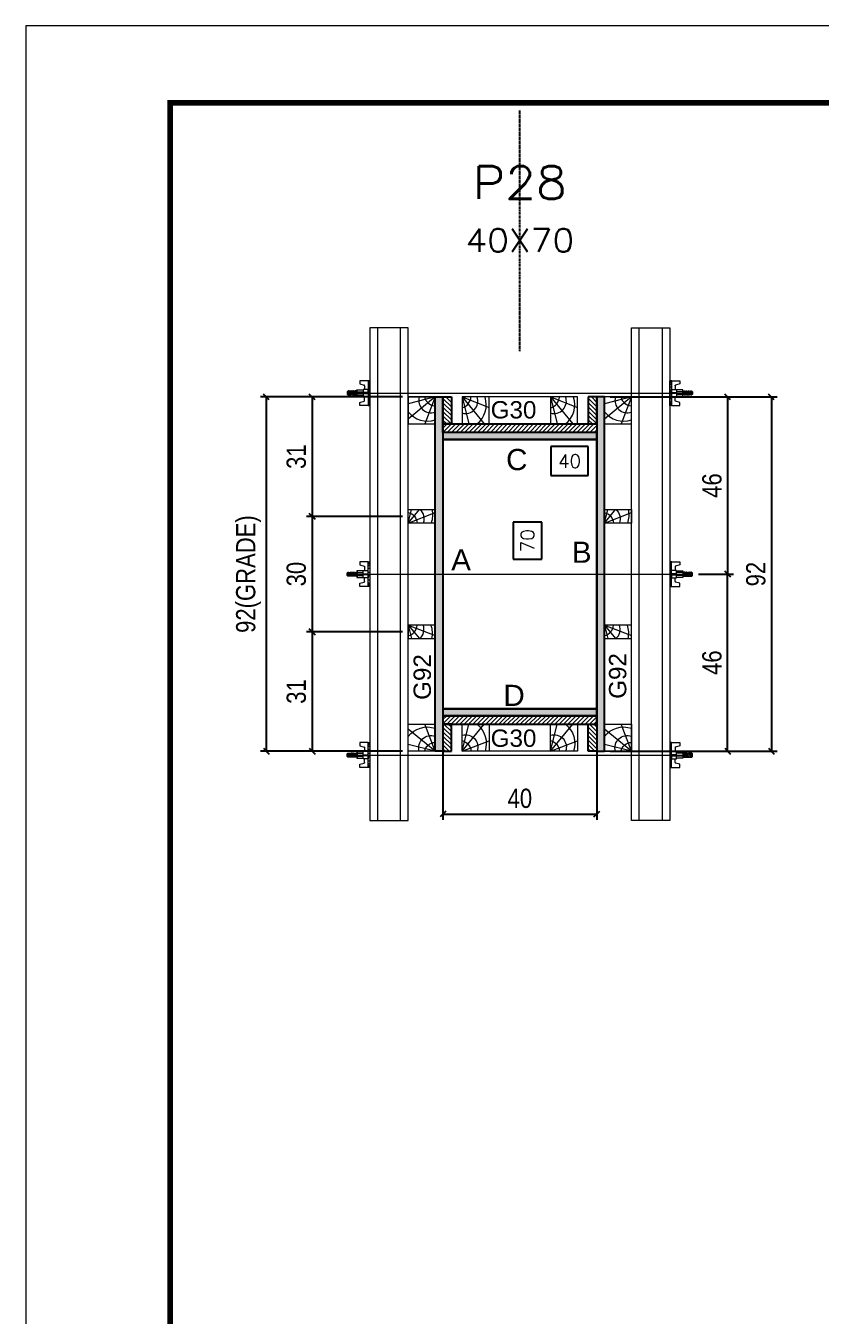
# Model space of a CAD drawing. Extents: x 2949 to 9203, y -16089 to 12527.
# Drawn here: x 4548 to 4961, y 8411 to 9081 of the extents above; entities that cross this region are included whole.
import ezdxf
from ezdxf.enums import TextEntityAlignment as Align

# ---------------------------------------------------------------- set-up
doc = ezdxf.new("R2010")
doc.units = 0
doc.linetypes.add('DASHED', pattern=[0.75, 0.5, -0.25])
doc.linetypes.add('HIDDEN', pattern=[0.375, 0.25, -0.125])
for name, color, linetype in [('CHAPA', 1, 'Continuous'), ('COTA', 241, 'Continuous'), ('MEIO_PONT', 93, 'Continuous'), ('Painéis', 200, 'Continuous'), ('SARRAFO', 251, 'Continuous'), ('Texto de Titulo', 7, 'Continuous'), ('Texto Qtd Sarr', 242, 'Continuous'), ('TEXTO_GERAL', 7, 'Continuous')]:
    doc.layers.add(name, color=color, linetype=linetype)
for name, color, linetype, lineweight in [('Folhas', 255, 'Continuous', 9), ('Hachura', 251, 'Continuous', 9), ('Madeira', 126, 'Continuous', 18), ('Perfil Metálico', 224, 'Continuous', 18), ('SARRAFO DE PRESSAO', 251, 'DASHED', 9), ('Texto Seção', 7, 'Continuous', 15)]:
    doc.layers.add(name, color=color, linetype=linetype, lineweight=lineweight)
doc.styles.add('ARIAL', font='arial.ttf')
doc.styles.add('COTA TECNICA 2X', font='techl___.ttf', dxfattribs={"height": 10})
doc.styles.add('ROMANS', font='romans.shx')
doc.styles.add('SANSSERIF', font='sas_____.pfb')
doc.dimstyles.new('SECAO PILAR', dxfattribs={"dimtxt": 10, "dimasz": 3, "dimexe": 3, "dimexo": 3, "dimgap": 3, "dimtad": 1, "dimdec": 1, "dimlfac": 0.5, "dimzin": 12, "dimdsep": 46, "dimtxsty": 'COTA TECNICA 2X', "dimblk1": 'OBLIQUE', "dimblk2": 'OBLIQUE', "dimsah": 1, "dimcen": 0.9, "dimclrd": 256, "dimclre": 256, "dimclrt": 256, "dimadec": 1, "dimazin": 3, "dimtfac": 1, "dimtdec": 1, "dimtmove": 0, "dimatfit": 3, "dimfxl": 1, "dimtolj": 1, "dimtzin": 12, "dimarcsym": 0})
doc.dimstyles.new('SECÇÃO 2', dxfattribs={"dimtxt": 7, "dimasz": 6, "dimexe": 0.18, "dimexo": 2, "dimgap": -4, "dimtad": 3, "dimdec": 1, "dimlfac": 0.5, "dimzin": 12, "dimdsep": 46, "dimtxsty": 'ROMANS', "dimblk": 'ARCHTICK', "dimcen": 0.09, "dimse1": 1, "dimse2": 1, "dimsd1": 1, "dimsd2": 1, "dimclrd": 180, "dimclre": 5, "dimclrt": 1, "dimadec": 0, "dimazin": 3, "dimtfac": 1, "dimtdec": 1, "dimtofl": 0, "dimtmove": 0, "dimatfit": 3, "dimldrblk": 'ARCHTICK', "dimfxl": 1, "dimtolj": 1, "dimtzin": 0, "dimarcsym": 0})

# ---------------------------------------------------------------- blocks, each defined once
blk = doc.blocks.new('9999999999')
at = {"layer": 'Folhas'}
blk.add_lwpolyline([(98138.98, 34190.21), (99623.98, 34190.21), (99623.98, 35240.21), (98138.98, 35240.21)], close=True, dxfattribs=at)
at = {"layer": 'Folhas', "color": 30, "const_width": 3}
blk.add_lwpolyline([(98213.98, 34230.21), (99583.98, 34230.21), (99583.98, 35200.21), (98213.98, 35200.21)], close=True, dxfattribs=at)
blk = doc.blocks.new('*D384')
at = {"layer": 'COTA', "color": 180, "lineweight": -2, "transparency": 16777216}
for p, q in [((4815.84, 8823.22), (4800.84, 8823.22)), ((4800.84, 8823.22), (4800.84, 8803.89)), ((4815.84, 8803.89), (4815.84, 8823.22)), ((4800.84, 8803.89), (4815.84, 8803.89))]:
    blk.add_line(p, q, dxfattribs=at)
at = {"layer": 'Defpoints', "color": 0, "transparency": 16777216}
for p in [(4764.33, 8866.19), (4764.33, 8726.19), (4819.84, 8726.19)]:
    blk.add_point(p, dxfattribs=at)
at = {"layer": 'COTA', "color": 1, "transparency": 16777216, "insert": (4808.34, 8813.56), "char_height": 7, "attachment_point": 5, "rotation": 90, "style": 'ROMANS'}
blk.add_mtext('\\A1;70', dxfattribs=at)
blk = doc.blocks.new('_ArchTick')
at = {"color": 0, "linetype": 'ByBlock', "const_width": 0.15}
blk.add_lwpolyline([(-0.5, -0.5), (0.5, 0.5)], dxfattribs=at)
blk = doc.blocks.new('_Oblique')
at = {"color": 0, "linetype": 'ByBlock', "lineweight": -2}
blk.add_line((-0.5, -0.5), (0.5, 0.5), dxfattribs=at)
blk = doc.blocks.new('*D385')
at = {"layer": 'COTA', "lineweight": -2, "transparency": 16777216}
for p, q in [((4851.33, 8888.19), (4938.1, 8888.19)), ((4935.1, 8888.19), (4935.1, 8704.19)), ((4851.33, 8704.19), (4938.1, 8704.19))]:
    blk.add_line(p, q, dxfattribs=at)
at = {"layer": 'Defpoints', "color": 0, "transparency": 16777216}
for p in [(4848.33, 8888.19), (4848.33, 8704.19), (4935.1, 8704.19)]:
    blk.add_point(p, dxfattribs=at)
at = {"layer": 'COTA', "lineweight": -2, "transparency": 16777216, "xscale": 3, "yscale": 3, "zscale": 3}
for p, rotation in [((4935.1, 8888.19), 90), ((4935.1, 8704.19), 270)]:
    blk.add_blockref('_Oblique', p, dxfattribs=dict(at, rotation=rotation))
at = {"layer": 'COTA', "transparency": 16777216, "insert": (4927.02, 8796.19), "char_height": 10, "attachment_point": 5, "rotation": 90, "style": 'COTA TECNICA 2X'}
blk.add_mtext('\\A1;92', dxfattribs=at)
blk = doc.blocks.new('*D386')
at = {"layer": 'COTA', "lineweight": -2, "transparency": 16777216}
for p, q in [((4885.33, 8888.19), (4915.33, 8888.19)), ((4912.33, 8888.19), (4912.33, 8796.19)), ((4897.13, 8796.19), (4915.33, 8796.19))]:
    blk.add_line(p, q, dxfattribs=at)
at = {"layer": 'Defpoints', "color": 0, "transparency": 16777216}
for p in [(4882.33, 8888.19), (4894.13, 8796.19), (4912.33, 8796.19)]:
    blk.add_point(p, dxfattribs=at)
at = {"layer": 'COTA', "lineweight": -2, "transparency": 16777216, "xscale": 3, "yscale": 3, "zscale": 3}
for p, rotation in [((4912.33, 8888.19), 90), ((4912.33, 8796.19), 270)]:
    blk.add_blockref('_Oblique', p, dxfattribs=dict(at, rotation=rotation))
at = {"layer": 'COTA', "transparency": 16777216, "insert": (4904.23, 8842.19), "char_height": 10, "attachment_point": 5, "rotation": 90, "style": 'COTA TECNICA 2X'}
blk.add_mtext('\\A1;46', dxfattribs=at)
blk = doc.blocks.new('*D387')
at = {"layer": 'COTA', "lineweight": -2, "transparency": 16777216}
for p, q in [((4897.13, 8796.19), (4915.33, 8796.19)), ((4912.33, 8704.19), (4912.33, 8796.19)), ((4885.33, 8704.19), (4915.33, 8704.19))]:
    blk.add_line(p, q, dxfattribs=at)
at = {"layer": 'Defpoints', "color": 0, "transparency": 16777216}
for p in [(4894.13, 8796.19), (4912.33, 8796.19), (4882.33, 8704.19)]:
    blk.add_point(p, dxfattribs=at)
at = {"layer": 'COTA', "lineweight": -2, "transparency": 16777216, "xscale": 3, "yscale": 3, "zscale": 3}
for p, rotation in [((4912.33, 8796.19), 90), ((4912.33, 8704.19), 270)]:
    blk.add_blockref('_Oblique', p, dxfattribs=dict(at, rotation=rotation))
at = {"layer": 'COTA', "transparency": 16777216, "insert": (4904.23, 8750.19), "char_height": 10, "attachment_point": 5, "rotation": 90, "style": 'COTA TECNICA 2X'}
blk.add_mtext('\\A1;46', dxfattribs=at)
blk = doc.blocks.new('*D388')
at = {"layer": 'COTA', "color": 180, "lineweight": -2, "transparency": 16777216}
for p, q in [((4839.83, 8862.39), (4820.5, 8862.39)), ((4820.5, 8862.39), (4820.5, 8847.39)), ((4839.83, 8847.39), (4839.83, 8862.39)), ((4820.5, 8847.39), (4839.83, 8847.39))]:
    blk.add_line(p, q, dxfattribs=at)
at = {"layer": 'Defpoints', "color": 0, "transparency": 16777216}
for p in [(4764.33, 8866.19), (4844.33, 8866.19), (4844.33, 8843.39)]:
    blk.add_point(p, dxfattribs=at)
at = {"layer": 'COTA', "color": 1, "transparency": 16777216, "insert": (4830.16, 8854.89), "char_height": 7, "attachment_point": 5, "style": 'ROMANS'}
blk.add_mtext('\\A1;40', dxfattribs=at)
blk = doc.blocks.new('titulo1')
at = {"layer": 'Defpoints', "color": 252, "linetype": 'HIDDEN', "ltscale": 2}
blk.add_line((0, 0), (0, 125), dxfattribs=at)
at = {"layer": 'Defpoints', "style": 'ROMANS', "oblique": 15}
blk.add_attdef('FOLHA', text='', height=10, dxfattribs=at).set_placement((0, 15.58), align=Align.MIDDLE_CENTER)
at = {"layer": 'Texto Qtd Sarr', "color": 3, "style": 'ROMANS', "oblique": 15}
for tag, height, p in [('TITULO', 17, (0, 71.45)), ('SEÇÃO', 12, (0, 41.55))]:
    blk.add_attdef(tag, text='', height=height, dxfattribs=at).set_placement(p, align=Align.MIDDLE_CENTER)
blk = doc.blocks.new('PONTALETE')
at = {"layer": 'Madeira'}
for q in [(2.71, 7), (7, 5.76), (7, 1.74)]:
    blk.add_line((0, 0), q, dxfattribs=at)
blk.add_lwpolyline([(0, 0), (7, 0), (7, 7), (0, 7)], close=True, dxfattribs=at)
for centre, radius, start, end in [((2.04, 0.06), 6.23, 37.2818, 109.0913), ((1.09, 0.9), 3.19, 343.603, 109.9847), ((-0.21, -0.78), 3.09, 14.6322, 86.0383)]:
    blk.add_arc(centre, radius, start, end, dxfattribs=at)
blk = doc.blocks.new('*D389')
at = {"layer": 'COTA', "lineweight": -2, "transparency": 16777216}
for p, q in [((4743.33, 8888.19), (4669.55, 8888.19)), ((4672.55, 8888.19), (4672.55, 8704.19)), ((4743.33, 8704.19), (4669.55, 8704.19))]:
    blk.add_line(p, q, dxfattribs=at)
at = {"layer": 'Defpoints', "color": 0, "transparency": 16777216}
for p in [(4746.33, 8888.19), (4672.55, 8704.19), (4746.33, 8704.19)]:
    blk.add_point(p, dxfattribs=at)
at = {"layer": 'COTA', "lineweight": -2, "transparency": 16777216, "xscale": 3, "yscale": 3, "zscale": 3}
for p, rotation in [((4672.55, 8888.19), 90), ((4672.55, 8704.19), 270)]:
    blk.add_blockref('_Oblique', p, dxfattribs=dict(at, rotation=rotation))
at = {"layer": 'COTA', "transparency": 16777216, "insert": (4663.33, 8796.19), "char_height": 10, "attachment_point": 5, "rotation": 90, "style": 'COTA TECNICA 2X'}
blk.add_mtext('\\A1;92(GRADE)', dxfattribs=at)
blk = doc.blocks.new('MEIO PONTALETE')
at = {"layer": 'Madeira'}
for q in [(2.71, 7), (3.5, 2.88), (3.5, 0.87)]:
    blk.add_line((0, 0), q, dxfattribs=at)
blk.add_lwpolyline([(0, 0), (3.5, 0), (3.5, 7), (0, 7)], close=True, dxfattribs=at)
for centre, radius, start, end in [((2.04, 0.06), 6.23, 76.4499, 109.0913), ((1.09, 0.9), 3.19, 40.9063, 109.9847), ((-0.21, -0.78), 3.09, 14.6322, 86.0383)]:
    blk.add_arc(centre, radius, start, end, dxfattribs=at)
blk = doc.blocks.new('*D390')
at = {"layer": 'COTA', "lineweight": -2, "transparency": 16777216}
for p, q in [((4743.33, 8766.19), (4693.39, 8766.19)), ((4696.39, 8766.19), (4696.39, 8704.19)), ((4743.33, 8704.19), (4693.39, 8704.19))]:
    blk.add_line(p, q, dxfattribs=at)
at = {"layer": 'Defpoints', "color": 0, "transparency": 16777216}
for p in [(4746.33, 8766.19), (4696.39, 8704.19), (4746.33, 8704.19)]:
    blk.add_point(p, dxfattribs=at)
at = {"layer": 'COTA', "lineweight": -2, "transparency": 16777216, "xscale": 3, "yscale": 3, "zscale": 3}
for p, rotation in [((4696.39, 8766.19), 90), ((4696.39, 8704.19), 270)]:
    blk.add_blockref('_Oblique', p, dxfattribs=dict(at, rotation=rotation))
at = {"layer": 'COTA', "transparency": 16777216, "insert": (4688.17, 8735.19), "char_height": 10, "attachment_point": 5, "rotation": 90, "style": 'COTA TECNICA 2X'}
blk.add_mtext('\\A1;31', dxfattribs=at)
blk = doc.blocks.new('C')
at = {"layer": 'Hachura', "color": 0}
for p, q in [((0, 3.22), (0, -3.22)), ((0.45, 3.22), (0, 3.22)), ((0.46, 3.16), (0, 3.16)), ((0.46, 3.05), (0, 3.05)), ((0.46, 2.88), (0, 2.88)), ((0, 2.75), (0, -1.16)), ((0.46, 2.65), (0, 2.65)), ((0.46, 2.23), (0, 2.23)), ((0.46, 1.51), (0, 1.51)), ((0.39, 0.49), (0.17, 0.49)), ((0.45, -3.23), (0.45, 3.22)), ((0.45, 3.22), (2.58, 3.22)), ((1.74, 0.97), (0.45, 0.97)), ((1.45, 0.1), (0.45, 0.1)), ((1.35, 1.94), (1.35, 0.96)), ((2.58, 2.39), (1.47, 2.09)), ((1.74, -0.97), (1.74, 0.97)), ((1.74, 0.97), (1.74, 0.84)), ((1.74, 0.97), (1.74, 0.84)), ((1.74, 0.84), (3.35, 0.84)), ((3.35, 0.45), (1.74, 0.45)), ((2.58, 3.22), (2.58, 2.39)), ((3.32, 0.84), (3.32, -0.84)), ((3.35, 0.84), (3.35, -0.84)), ((3.68, 0.45), (3.35, 0.45)), ((3.84, -0.52), (3.35, 0.45)), ((3.35, 0.06), (3.67, -0.57)), ((3.68, 0.45), (4.16, -0.52)), ((3.72, 0.5), (4.25, -0.57)), ((4.37, -0.55), (3.83, 0.53)), ((4.15, 0.45), (3.93, 0.45)), ((4.42, -0.52), (3.93, 0.45)), ((4.15, 0.45), (4.26, 0.45)), ((4.26, 0.45), (4.74, -0.52)), ((4.3, 0.5), (4.83, -0.57)), ((4.95, -0.55), (4.41, 0.53)), ((4.51, 0.45), (4.84, 0.45)), ((5, -0.52), (4.51, 0.45)), ((4.84, 0.45), (5.32, -0.52)), ((4.88, 0.5), (5.41, -0.57)), ((5.53, -0.55), (4.99, 0.53)), ((5.58, -0.52), (5.09, 0.45)), ((5.42, 0.45), (5.09, 0.45)), ((5.58, -0.52), (5.09, 0.45)), ((5.42, 0.45), (5.74, -0.19)), ((5.46, 0.5), (5.74, -0.07)), ((5.74, 0.19), (5.57, 0.53)), ((5.74, 0.32), (5.68, 0.45)), ((5.68, 0.45), (5.74, 0.45)), ((5.74, 0.45), (5.9, 0.29)), ((5.74, 0.45), (5.74, -0.52)), ((5.9, -0.36), (5.9, 0.29)), ((0.45, 0), (0, 0)), ((0.46, -1.52), (0, -1.52)), ((0.46, -2.23), (0, -2.23)), ((0.46, -2.65), (0, -2.65)), ((0.46, -2.88), (0, -2.88)), ((0.46, -3.05), (0, -3.05)), ((0.46, -3.16), (0, -3.16)), ((0, -3.22), (2.57, -3.22)), ((0.08, -0.48), (0.29, -0.48)), ((0.29, -0.48), (0.4, -0.48)), ((0.45, 0), (0.45, -0.97)), ((0.45, -0.16), (1.45, -0.16)), ((0.45, -0.65), (0.45, -0.32)), ((0.45, -3.23), (0.45, -0.65)), ((0.45, -0.97), (1.74, -0.97)), ((1.35, -1.94), (1.35, -0.97)), ((2.58, -2.39), (1.47, -2.1)), ((3.35, -0.32), (1.74, -0.32)), ((3.35, -0.84), (1.74, -0.84)), ((2.58, -3.23), (2.58, -2.39)), ((3.35, -0.07), (3.58, -0.52)), ((3.35, -0.52), (3.58, -0.52)), ((3.84, -0.52), (4.16, -0.52)), ((4.42, -0.52), (4.74, -0.52)), ((4.63, -0.52), (4.74, -0.52)), ((5, -0.52), (5.32, -0.52)), ((5.58, -0.52), (5.74, -0.52)), ((5.74, -0.52), (5.9, -0.36)), ((5.74, -0.52), (5.74, -0.52))]:
    blk.add_line(p, q, dxfattribs=at)
for centre, radius, start, end in [((1.52, 1.94), 0.161, 104.7436, 180), ((1.44, -0.03), 0.129, 272.695, 87.305), ((3.81, 0.39), 0.143, 25.5688, 154.4312), ((4.39, 0.39), 0.143, 25.5688, 154.4312), ((4.97, 0.39), 0.143, 25.5688, 154.4312), ((5.55, 0.39), 0.143, 25.5688, 154.4312), ((0.17, -0.37), 0.174, 221.744, 317.8592), ((1.52, -1.94), 0.161, 180, 255.2564), ((3.71, -0.4), 0.174, 222.1408, 318.256), ((4.29, -0.4), 0.174, 222.1408, 318.256), ((4.87, -0.4), 0.174, 222.1408, 318.256), ((5.45, -0.4), 0.174, 222.1408, 318.256), ((5.61, -0.4), 0.174, 317.8592, 318.256)]:
    blk.add_arc(centre, radius, start, end, dxfattribs=at)
blk = doc.blocks.new('*D391')
at = {"layer": 'COTA', "lineweight": -2, "transparency": 16777216}
for p, q in [((4743.33, 8888.19), (4693.39, 8888.19)), ((4696.39, 8888.19), (4696.39, 8826.19)), ((4743.33, 8826.19), (4693.39, 8826.19))]:
    blk.add_line(p, q, dxfattribs=at)
at = {"layer": 'Defpoints', "color": 0, "transparency": 16777216}
for p in [(4746.33, 8888.19), (4696.39, 8826.19), (4746.33, 8826.19)]:
    blk.add_point(p, dxfattribs=at)
at = {"layer": 'COTA', "lineweight": -2, "transparency": 16777216, "xscale": 3, "yscale": 3, "zscale": 3}
for p, rotation in [((4696.39, 8888.19), 90), ((4696.39, 8826.19), 270)]:
    blk.add_blockref('_Oblique', p, dxfattribs=dict(at, rotation=rotation))
at = {"layer": 'COTA', "transparency": 16777216, "insert": (4688.17, 8857.19), "char_height": 10, "attachment_point": 5, "rotation": 90, "style": 'COTA TECNICA 2X'}
blk.add_mtext('\\A1;31', dxfattribs=at)
blk = doc.blocks.new('*D392')
at = {"layer": 'COTA', "lineweight": -2, "transparency": 16777216}
for p, q in [((4743.33, 8826.19), (4693.39, 8826.19)), ((4696.39, 8826.19), (4696.39, 8766.19)), ((4743.33, 8766.19), (4693.39, 8766.19))]:
    blk.add_line(p, q, dxfattribs=at)
at = {"layer": 'Defpoints', "color": 0, "transparency": 16777216}
for p in [(4746.33, 8826.19), (4696.39, 8766.19), (4746.33, 8766.19)]:
    blk.add_point(p, dxfattribs=at)
at = {"layer": 'COTA', "lineweight": -2, "transparency": 16777216, "xscale": 3, "yscale": 3, "zscale": 3}
for p, rotation in [((4696.39, 8826.19), 90), ((4696.39, 8766.19), 270)]:
    blk.add_blockref('_Oblique', p, dxfattribs=dict(at, rotation=rotation))
at = {"layer": 'COTA', "transparency": 16777216, "insert": (4688.17, 8796.19), "char_height": 10, "attachment_point": 5, "rotation": 90, "style": 'COTA TECNICA 2X'}
blk.add_mtext('\\A1;30', dxfattribs=at)
blk = doc.blocks.new('*D401')
at = {"layer": 'COTA', "lineweight": -2, "transparency": 16777216}
for p, q in [((4764.33, 8719.59), (4764.33, 8668.55)), ((4844.33, 8719.59), (4844.33, 8668.55)), ((4764.33, 8671.55), (4844.33, 8671.55))]:
    blk.add_line(p, q, dxfattribs=at)
at = {"layer": 'Defpoints', "color": 0, "transparency": 16777216}
for p in [(4764.33, 8722.59), (4844.33, 8722.59), (4844.33, 8671.55)]:
    blk.add_point(p, dxfattribs=at)
at = {"layer": 'COTA', "lineweight": -2, "transparency": 16777216, "xscale": 3, "yscale": 3, "zscale": 3, "rotation": 180}
blk.add_blockref('_Oblique', (4764.33, 8671.55), dxfattribs=at)
at = {"layer": 'COTA', "lineweight": -2, "transparency": 16777216, "xscale": 3, "yscale": 3, "zscale": 3}
blk.add_blockref('_Oblique', (4844.33, 8671.55), dxfattribs=at)
at = {"layer": 'COTA', "transparency": 16777216, "insert": (4804.33, 8679.65), "char_height": 10, "attachment_point": 5, "style": 'COTA TECNICA 2X'}
blk.add_mtext('\\A1;40', dxfattribs=at)

msp = doc.modelspace()

# ---------------------------------------------------------------- hatches: boundary and pattern name
at = {"layer": 'Hachura'}
h = msp.add_hatch(color=256, dxfattribs=at)
h.dxf.hatch_style = 1
h.paths.add_polyline_path([(4764.33, 8704.19), (4760.33, 8704.19), (4760.33, 8888.19), (4764.33, 8888.19)])
h = msp.add_hatch(color=256, dxfattribs=at)
h.dxf.hatch_style = 1
h.paths.add_polyline_path([(4764.33, 8704.19), (4760.33, 8704.19), (4760.33, 8888.19), (4764.33, 8888.19)])
h = msp.add_hatch(dxfattribs=at)
h.set_pattern_fill('ANSI31', color=256, scale=0.5, angle=90, style=0)
h.set_pattern_definition([(135, (-18127.0793, 18012.1393), (-1.12253202, -1.12253202), [])])
h.paths.add_polyline_path([(4764.33, 8874.19), (4768.73, 8874.19), (4768.73, 8888.19), (4764.33, 8888.19)])
h = msp.add_hatch(dxfattribs=at)
h.set_pattern_fill('ANSI31', color=256, scale=0.5, angle=90, style=0)
h.set_pattern_definition([(135, (-18085.0793, 18012.1393), (-1.12253202, -1.12253202), [])])
h.paths.add_polyline_path([(4844.33, 8874.19), (4839.93, 8874.19), (4839.93, 8888.19), (4844.33, 8888.19)])
h = msp.add_hatch(color=256, dxfattribs=at)
h.dxf.hatch_style = 1
h.paths.add_polyline_path([(4844.33, 8704.19), (4848.33, 8704.19), (4848.33, 8888.19), (4844.33, 8888.19)])
h = msp.add_hatch(color=256, dxfattribs=at)
h.dxf.hatch_style = 1
h.paths.add_polyline_path([(4844.33, 8704.19), (4848.33, 8704.19), (4848.33, 8888.19), (4844.33, 8888.19)])
h = msp.add_hatch(dxfattribs=at)
h.set_pattern_fill('ANSI31', color=256, scale=0.5, style=0)
h.set_pattern_definition([(45, (13938.2807, 31799.1956), (-1.12253202, 1.12253202), [])])
h.paths.add_polyline_path([(4844.33, 8869.79), (4844.33, 8874.19), (4764.33, 8874.19), (4764.33, 8869.79)])
h = msp.add_hatch(color=256, dxfattribs=at)
h.dxf.hatch_style = 1
h.paths.add_polyline_path([(4764.33, 8869.79), (4764.33, 8866.19), (4844.33, 8866.19), (4844.33, 8869.79)])
h = msp.add_hatch(color=256, dxfattribs=at)
h.dxf.hatch_style = 1
h.paths.add_polyline_path([(4764.33, 8869.79), (4764.33, 8866.19), (4844.33, 8866.19), (4844.33, 8869.79)])
h = msp.add_hatch(color=256, dxfattribs=at)
h.dxf.hatch_style = 1
h.paths.add_polyline_path([(4764.33, 8726.19), (4764.33, 8722.59), (4844.33, 8722.59), (4844.33, 8726.19)])
h = msp.add_hatch(color=256, dxfattribs=at)
h.dxf.hatch_style = 1
h.paths.add_polyline_path([(4764.33, 8726.19), (4764.33, 8722.59), (4844.33, 8722.59), (4844.33, 8726.19)])
h = msp.add_hatch(dxfattribs=at)
h.set_pattern_fill('ANSI31', color=256, scale=0.5, style=0)
h.set_pattern_definition([(45, (13938.2807, 31825.1956), (-1.12253202, 1.12253202), [])])
h.paths.add_polyline_path([(4844.33, 8722.59), (4844.33, 8718.19), (4764.33, 8718.19), (4764.33, 8722.59)])
h = msp.add_hatch(dxfattribs=at)
h.set_pattern_fill('ANSI31', color=256, scale=0.5, angle=90, style=0)
h.set_pattern_definition([(135, (-18127.0793, 18207.1393), (-1.12253202, -1.12253202), [])])
h.paths.add_polyline_path([(4764.33, 8718.19), (4768.73, 8718.19), (4768.73, 8704.19), (4764.33, 8704.19)])
h = msp.add_hatch(dxfattribs=at)
h.set_pattern_fill('ANSI31', color=256, scale=0.5, angle=90, style=0)
h.set_pattern_definition([(135, (-18085.0793, 18207.1393), (-1.12253202, -1.12253202), [])])
h.paths.add_polyline_path([(4844.33, 8718.19), (4839.93, 8718.19), (4839.93, 8704.19), (4844.33, 8704.19)])

# ---------------------------------------------------------------- linework, layer by layer
at = {"layer": 'CHAPA'}
for points in [[(4764.33, 8704.19), (4760.33, 8704.19), (4760.33, 8888.19), (4764.33, 8888.19)], [(4764.33, 8704.19), (4760.33, 8704.19), (4760.33, 8888.19), (4764.33, 8888.19)], [(4844.33, 8704.19), (4848.33, 8704.19), (4848.33, 8888.19), (4844.33, 8888.19)], [(4844.33, 8704.19), (4848.33, 8704.19), (4848.33, 8888.19), (4844.33, 8888.19)], [(4764.33, 8869.79), (4764.33, 8866.19), (4844.33, 8866.19), (4844.33, 8869.79)], [(4764.33, 8869.79), (4764.33, 8866.19), (4844.33, 8866.19), (4844.33, 8869.79)], [(4764.33, 8726.19), (4764.33, 8722.59), (4844.33, 8722.59), (4844.33, 8726.19)], [(4764.33, 8726.19), (4764.33, 8722.59), (4844.33, 8722.59), (4844.33, 8726.19)]]:
    msp.add_lwpolyline(points, close=True, dxfattribs=at)
at = {"layer": 'Hachura'}
for p, q in [((4715.53, 8890.19), (4889.33, 8890.2)), ((4715.53, 8796.19), (4889.33, 8796.18)), ((4715.53, 8702.19), (4889.33, 8702.18))]:
    msp.add_line(p, q, dxfattribs=at)
at = {"layer": 'Madeira'}
for points in [[(4760.33, 8704.19), (4746.33, 8704.19), (4746.33, 8888.19), (4760.33, 8888.19)], [(4774.33, 8888.19), (4774.33, 8874.19), (4834.33, 8874.19), (4834.33, 8888.19)], [(4848.33, 8704.19), (4862.33, 8704.19), (4862.33, 8888.19), (4848.33, 8888.19)], [(4774.33, 8704.19), (4774.33, 8718.19), (4834.33, 8718.19), (4834.33, 8704.19)]]:
    msp.add_lwpolyline(points, close=True, dxfattribs=at)
at = {"layer": 'Painéis'}
msp.add_lwpolyline([(4844.33, 8866.19), (4764.33, 8866.19), (4764.33, 8726.19), (4844.33, 8726.19)], close=True, dxfattribs=at)
at = {"layer": 'Perfil Metálico'}
for points in [[(4726.33, 8668.19), (4746.33, 8668.19), (4746.33, 8924.19), (4726.33, 8924.19)], [(4742.33, 8924.19), (4730.33, 8924.19), (4730.33, 8668.19), (4742.33, 8668.19)], [(4882.33, 8668.19), (4862.33, 8668.19), (4862.33, 8924.19), (4882.33, 8924.19)], [(4866.33, 8924.19), (4878.33, 8924.19), (4878.33, 8668.19), (4866.33, 8668.19)]]:
    msp.add_lwpolyline(points, close=True, dxfattribs=at)
at = {"layer": 'SARRAFO'}
for points in [[(4768.73, 8888.19), (4768.73, 8874.19), (4764.33, 8874.19), (4764.33, 8888.19)], [(4839.93, 8888.19), (4839.93, 8874.19), (4844.33, 8874.19), (4844.33, 8888.19)], [(4764.33, 8874.19), (4844.33, 8874.19), (4844.33, 8869.79), (4764.33, 8869.79)], [(4764.33, 8718.19), (4844.33, 8718.19), (4844.33, 8722.59), (4764.33, 8722.59)], [(4768.73, 8704.19), (4768.73, 8718.19), (4764.33, 8718.19), (4764.33, 8704.19)], [(4839.93, 8704.19), (4839.93, 8718.19), (4844.33, 8718.19), (4844.33, 8704.19)]]:
    msp.add_lwpolyline(points, close=True, dxfattribs=at)

# ---------------------------------------------------------------- block references
at = {"layer": 'Hachura', "linetype": 'Continuous', "yscale": 2, "zscale": 2, "rotation": 180}
for p, xscale in [((4726.33, 8890.19), 2), ((4882.33, 8890.19), -2)]:
    msp.add_blockref('C', p, dxfattribs=dict(at, xscale=xscale))
at = {"layer": 'Hachura', "linetype": 'Continuous', "yscale": 2, "zscale": 2}
for p, xscale in [((4726.33, 8796.19), -2), ((4882.33, 8796.19), 2), ((4726.33, 8702.19), -2), ((4882.33, 8702.19), 2)]:
    msp.add_blockref('C', p, dxfattribs=dict(at, xscale=xscale))
at = {"layer": 'MEIO_PONT'}
for name, p, xscale, yscale, zscale, rotation in [('PONTALETE', (4760.33, 8888.19), 2, 2, 2, 180), ('PONTALETE', (4774.33, 8888.19), 2, 2, 2, 270), ('PONTALETE', (4820.33, 8888.19), 2, 2, 2, 270), ('PONTALETE', (4862.33, 8888.19), 2, 2, 2, 180), ('MEIO PONTALETE', (4746.33, 8822.69), -1.999999997962732, 1.999999997962732, 1.999999997962732, 270), ('MEIO PONTALETE', (4848.33, 8822.69), -1.999999997962732, 1.999999997962732, 1.999999997962732, 270), ('MEIO PONTALETE', (4746.33, 8769.69), 1.999999997962732, 1.999999997962732, 1.999999997962732, 270), ('MEIO PONTALETE', (4848.33, 8769.69), 1.999999997962732, 1.999999997962732, 1.999999997962732, 270), ('PONTALETE', (4774.33, 8704.19), -2, 2, 2, 270), ('PONTALETE', (4820.33, 8704.19), -2, 2, 2, 270)]:
    msp.add_blockref(name, p, dxfattribs=dict(at, xscale=xscale, yscale=yscale, zscale=zscale, rotation=rotation))
at = {"layer": 'MEIO_PONT', "xscale": -2, "yscale": 2, "zscale": 2}
for p in [(4760.33, 8704.19), (4862.33, 8704.19)]:
    msp.add_blockref('PONTALETE', p, dxfattribs=at)
at = {"layer": 'SARRAFO DE PRESSAO', "color": 6, "linetype": 'ByBlock'}
msp.add_blockref('9999999999', (-93591.44, -26159.2), dxfattribs=at)
at = {"layer": 'Texto Seção'}
ref = msp.add_blockref('titulo1', (4804.33, 8912.06), dxfattribs=at)
ref.add_attrib('TITULO', 'P28', dxfattribs={"layer": 'Texto de Titulo', "color": 7, "height": 17, "style": 'ROMANS', "width": 1.1}).set_placement((4804.33, 8999.56), align=Align.MIDDLE_CENTER)
ref.add_attrib('SEÇÃO', '40X70', dxfattribs={"layer": 'Texto de Titulo', "color": 7, "height": 12, "style": 'ROMANS', "width": 1.1}).set_placement((4804.33, 8969.56), align=Align.MIDDLE_CENTER)

# ---------------------------------------------------------------- texts
at = {"layer": 'TEXTO_GERAL', "style": 'ARIAL'}
for s, p in [('C', (4802.74, 8855.69)), ('A', (4773.79, 8803.63)), ('B', (4836.5, 8807.55)), ('D', (4801.33, 8733.19))]:
    msp.add_text(s, height=11, dxfattribs=at).set_placement(p, align=Align.MIDDLE_CENTER)
at = {"layer": 'TEXTO_GERAL', "color": 0, "linetype": 'Continuous', "style": 'SANSSERIF'}
for p in [(4855.16, 8731.4), (4753.6, 8730.85)]:
    msp.add_text('G92', height=9, rotation=90, dxfattribs=at).set_placement(p, align=Align.MIDDLE_LEFT)
at = {"layer": 'TEXTO_GERAL', "color": 0, "linetype": 'Continuous', "char_height": 9, "width": 285.3299, "style": 'SANSSERIF'}
for insert, attachment_point in [((4789.18, 8886.04), 1), ((4789.18, 8706.33), 7)]:
    msp.add_mtext('G30', dxfattribs=dict(at, insert=insert, attachment_point=attachment_point))

# ---------------------------------------------------------------- dimensions: what is measured, and where the dimension line sits
at = {"layer": 'COTA'}
dim = msp.add_linear_dim(base=(4672.55, 8704.19), p1=(4746.33, 8888.19), p2=(4746.33, 8704.19), angle=270, text='<>(GRADE)', dimstyle='SECAO PILAR', dxfattribs=at)
dim.commit()
dim.dimension.update_dxf_attribs({"geometry": '*D389', "text_midpoint": (4663.33, 8796.19)})
for base, p1, p2, angle, picture, middle in [((4696.39, 8826.19), (4746.33, 8888.19), (4746.33, 8826.19), 270, '*D391', (4688.17, 8857.19)), ((4935.1, 8704.19), (4848.33, 8888.19), (4848.33, 8704.19), 270, '*D385', (4927.02, 8796.19)), ((4912.33, 8796.19), (4882.33, 8888.19), (4894.13, 8796.19), 270, '*D386', (4904.23, 8842.19)), ((4696.39, 8766.19), (4746.33, 8826.19), (4746.33, 8766.19), 270, '*D392', (4688.17, 8796.19)), ((4912.33, 8796.19), (4882.33, 8704.19), (4894.13, 8796.19), 90, '*D387', (4904.23, 8750.19)), ((4696.39, 8704.19), (4746.33, 8766.19), (4746.33, 8704.19), 270, '*D390', (4688.17, 8735.19))]:
    dim = msp.add_linear_dim(base=base, p1=p1, p2=p2, angle=angle, dimstyle='SECAO PILAR', dxfattribs=at)
    dim.commit()
    dim.dimension.update_dxf_attribs({"geometry": picture, "text_midpoint": middle})
dim = msp.add_linear_dim(base=(4819.84, 8726.19), p1=(4764.33, 8866.19), p2=(4764.33, 8726.19), angle=270, dimstyle='SECÇÃO 2', dxfattribs=at)
dim.commit()
dim.dimension.update_dxf_attribs({"geometry": '*D384', "text_midpoint": (4819.84, 8813.56), "dimtype": 160})
dim = msp.add_linear_dim(base=(4844.33, 8843.39), p1=(4764.33, 8866.19), p2=(4844.33, 8866.19), dimstyle='SECÇÃO 2', dxfattribs=at)
dim.commit()
dim.dimension.update_dxf_attribs({"geometry": '*D388', "text_midpoint": (4830.16, 8843.39), "dimtype": 160})
dim = msp.add_linear_dim(base=(4844.33, 8671.55), p1=(4764.33, 8722.59), p2=(4844.33, 8722.59), dimstyle='SECAO PILAR', dxfattribs=at)
dim.commit()
dim.dimension.update_dxf_attribs({"geometry": '*D401', "text_midpoint": (4804.33, 8679.65)})

doc.saveas('drawing.dxf')
